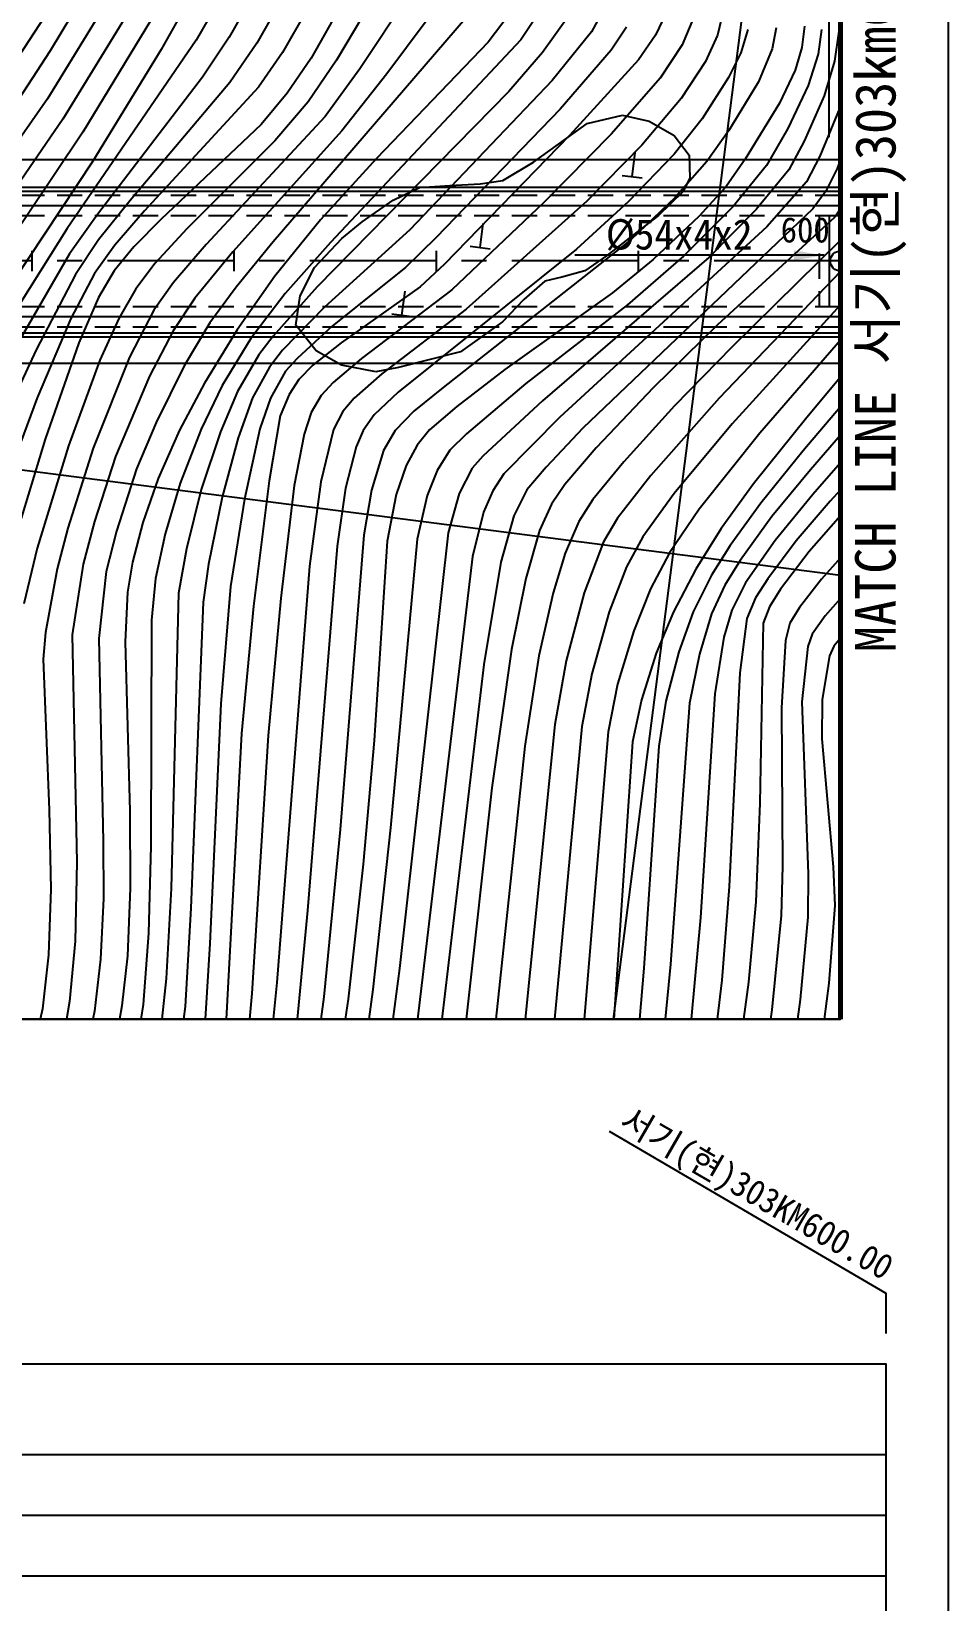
# Model space of a CAD drawing. Header units: millimetres. Extents: x 5094 to 5890, y 1103 to 1807.
# Drawn here: x 5799.2 to 5889.9, y 1338.4 to 1493.7 of the extents above; entities that cross this region are included whole.
import ezdxf
from ezdxf.enums import TextEntityAlignment as Align
from ezdxf.xclip import XClip

# ---------------------------------------------------------------- set-up
doc = ezdxf.new("R2010")
doc.units = ezdxf.units.MM
doc.header["$LTSCALE"] = 10
doc.header["$MEASUREMENT"] = 0
doc.header["$XCLIPFRAME"] = 2
for name, pattern in [('A-CENTR01', [2, 1.25, -0.25, 0.25, -0.25]), ('CENTER', [2, 1.25, -0.25, 0.25, -0.25]), ('HIDDEN', [0.375, 0.25, -0.125])]:
    doc.linetypes.add(name, pattern=pattern)
for name, color, linetype in [('TN-MACL', 6, 'A-CENTR01'), ('TT-TABL-LIN1', 4, 'Continuous'), ('TT-TABL-LIN2', 1, 'Continuous'), ('TZ-BASE', 253, 'Continuous'), ('TZ-CABL', 4, 'Continuous'), ('TZ-LEAL', 1, 'Continuous'), ('TZ-LEAT', 3, 'Continuous')]:
    doc.layers.add(name, color=color, linetype=linetype)
doc.layers.add('TX-PAPR', color=2, linetype='Continuous', plot=False)
doc.styles.add('HANA', font='GulimChe.ttf')
doc.styles.get("Standard").update_dxf_attribs({"font": 'GulimChe.ttf'})
doc.linetypes.add('ZIGZAG', pattern='A,0.0001,-0.2,[131,ltypeshp.shx,S=0.2,R=0,X=-0.2,Y=0],-0.4,[131,ltypeshp.shx,S=0.2,R=180,X=0.2,Y=0],-0.2', length=0.8001)
doc.dimstyles.get("Standard").update_dxf_attribs({"dimtxt": 0.18, "dimasz": 0.18, "dimexe": 0.18, "dimexo": 0.0625, "dimgap": 0.09, "dimtad": 0, "dimtih": 1, "dimtoh": 1, "dimdec": 4, "dimzin": 0, "dimdsep": 46, "dimtxsty": 'Standard', "dimcen": 0.09, "dimadec": 0, "dimazin": 0, "dimtfac": 1, "dimtdec": 4, "dimtofl": 0, "dimtmove": 0, "dimatfit": 3, "dimfxl": 0, "dimtolj": 1, "dimtzin": 0, "dimarcsym": 0})

# ---------------------------------------------------------------- blocks, each defined once
blk = doc.blocks.new('JD-GGKLGFKGFK34FGKL')
at = {"layer": 'TZ-BASE'}
for p, q in [((664.69, -175), (700, 99.79)), ((80, 48.6), (700, -31.07)), ((626.32, 28.25, 204), (621.83, 20.8, 204)), ((637.38, 29.08, 200), (632.81, 20.92, 200)), ((639.97, 28.31, 199), (636.28, 21.83, 199)), ((628.03, 26.58, 203), (621.55, 16.04, 203)), ((642.42, 27.21, 198), (639.52, 22.14, 198)), ((658.32, 27.85, 193), (652.44, 18.99, 193)), ((661.35, 26.87, 192), (655.14, 18.5, 192)), ((629.82, 25.04, 202), (623.06, 14.03, 202)), ((644.94, 26.26, 197), (642.26, 21.56, 197)), ((663.94, 25.16, 191), (643.87, 1.89, 191)), ((653.55, 25.56, 194), (650.16, 19.85, 194)), ((670.64, 25.24, 189), (668.38, 21.86, 189)), ((676.87, 25.4, 187), (675.36, 22.67, 187)), ((621.32, 24.24, 205), (615.86, 15.91, 205)), ((631.75, 23.76, 201), (625.04, 12.75, 201)), ((647.16, 24.7, 196), (644.79, 20.61, 196)), ((649.77, 23.86, 195), (647.64, 20.06, 195)), ((667.23, 24.38, 190), (665.14, 21.65, 190)), ((673.21, 24.35, 188), (670.54, 20.61, 188)), ((682.75, 24.53, 185), (681.72, 22.34, 185)), ((685.47, 24.05, 184), (684.35, 21.37, 184)), ((688.24, 23.97, 183), (687.84, 22.33, 183)), ((636.28, 21.83, 199), (623.5, 3.2, 199)), ((639.52, 22.14, 198), (636.89, 18.18, 198)), ((668.38, 21.86, 189), (649.54, 1.83, 189)), ((675.36, 22.67, 187), (671.49, 17.86, 187)), ((678.85, 23.13, 186), (677.33, 20.86, 186)), ((681.72, 22.34, 185), (680.01, 19.9, 185)), ((687.84, 22.33, 183), (686.64, 19.73, 183)), ((690.85, 22.9, 182), (690.13, 20.59, 182)), ((693.64, 23.06, 181), (693.23, 20.98, 181)), ((696.45, 23.21, 180), (696.19, 21.12, 180)), ((698.12, 22.91, 179), (697.78, 20.44, 179)), ((699.85, 22.74, 178), (699.41, 19.75, 178)), ((621.83, 20.8, 204), (617.83, 14.65, 204)), ((632.81, 20.92, 200), (626.04, 9.87, 200)), ((642.26, 21.56, 197), (639.6, 17.64, 197)), ((644.79, 20.61, 196), (642.43, 17.18, 196)), ((665.14, 21.65, 190), (654.09, 10.13, 190)), ((670.54, 20.61, 188), (667.2, 16.76, 188)), ((677.33, 20.86, 186), (672.27, 15.03, 186)), ((684.35, 21.37, 184), (682.17, 18.08, 184)), ((690.13, 20.59, 182), (688.94, 18.14, 182)), ((693.23, 20.98, 181), (691.88, 17.73, 181)), ((696.19, 21.12, 180), (695.51, 18.87, 180)), ((697.78, 20.44, 179), (696.8, 17.35, 179)), ((647.64, 20.06, 195), (645.28, 16.6, 195)), ((650.16, 19.85, 194), (647.34, 15.73, 194)), ((652.44, 18.99, 193), (649.01, 14.3, 193)), ((680.01, 19.9, 185), (673.19, 12.4, 185)), ((686.64, 19.73, 183), (684.24, 16.07, 183)), ((695.51, 18.87, 180), (693.97, 15.61, 180)), ((699.41, 19.75, 178), (698.39, 16.35, 178)), ((636.89, 18.18, 198), (626.49, 4.61, 198)), ((639.6, 17.64, 197), (629.73, 5.99, 197)), ((642.43, 17.18, 196), (631.16, 4.96, 196)), ((655.14, 18.5, 192), (650.68, 12.87, 192)), ((671.49, 17.86, 187), (657.4, 3.08, 187)), ((682.17, 18.08, 184), (677.34, 12.57, 184)), ((688.94, 18.14, 182), (686.33, 14.06, 182)), ((691.88, 17.73, 181), (688.97, 12.9, 181)), ((696.8, 17.35, 179), (694.78, 13.09, 179)), ((621.55, 16.04, 203), (608.01, -3.37, 203)), ((645.28, 16.6, 195), (642.7, 13.49, 195)), ((647.34, 15.73, 194), (644.04, 11.88, 194)), ((667.2, 16.76, 188), (648.22, -2.56, 188)), ((684.24, 16.07, 183), (680.34, 11.44, 183)), ((693.97, 15.61, 180), (690.58, 10.08, 180)), ((698.39, 16.35, 178), (696.42, 11.86, 178)), ((623.06, 14.03, 202), (609.87, -5.19, 202)), ((649.01, 14.3, 193), (637.26, 1.64, 193)), ((672.27, 15.03, 186), (660, 2.32, 186)), ((674.94, 13.61, 183.06), (678.43, 14.41, 183.06)), ((678.43, 14.41, 183.06), (681.07, 13.84, 183.06)), ((686.33, 14.06, 182), (683.55, 10.58, 182)), ((699.91, 15.09, 177), (697.97, 10.37, 177)), ((700, 15.4, 177), (699.91, 15.09, 177)), ((625.04, 12.75, 201), (611.93, -6.75, 201)), ((642.7, 13.49, 195), (632.79, 4.14, 195)), ((650.68, 12.87, 192), (639.89, 0.92, 192)), ((669.62, 9.76, 183.06), (674.94, 13.61, 183.06)), ((677.34, 12.57, 184), (670.63, 5.75, 184)), ((681.07, 13.84, 183.06), (683.55, 12.41, 183.06)), ((688.97, 12.9, 181), (686.78, 9.83, 181)), ((694.78, 13.09, 179), (692.67, 9.45, 179)), ((644.04, 11.88, 194), (635.34, 3.19, 194)), ((673.19, 12.4, 185), (660.82, -0.3, 185)), ((680.34, 11.44, 183), (674.91, 5.92, 183)), ((683.55, 12.41, 183.06), (685.04, 10.47, 183.06)), ((696.42, 11.86, 178), (694.89, 9.01, 178)), ((700, 10), (80, 10)), ((700, 10), (80, 10)), ((626.04, 9.87, 200), (613.51, -9, 200)), ((654.09, 10.13, 190), (648.56, 4.06, 190)), ((666.6, 7.96, 183.06), (669.62, 9.76, 183.06)), ((683.55, 10.58, 182), (679.04, 5.88, 182)), ((679.4, 8.34, 183.2), (679.7, 10.72, 183.2)), ((686.78, 9.83, 181), (683.64, 6.29, 181)), ((685.04, 10.47, 183.06), (685.11, 8.2, 183.06)), ((690.58, 10.08, 180), (688.69, 7.37, 180)), ((692.67, 9.45, 179), (689.39, 5.4, 179)), ((697.97, 10.37, 177), (696.65, 7.82, 177)), ((700, 10.03, 176), (699.66, 9.15, 176)), ((664.36, 7.62, 183.06), (666.6, 7.96, 183.06)), ((678.41, 8.46, 183.2), (680.39, 8.21, 183.2)), ((685.11, 8.2, 183.06), (684.42, 6.85, 183.06)), ((694.89, 9.01, 178), (691.66, 5.08, 178)), ((696.65, 7.82, 177), (692.71, 3.38, 177)), ((699.66, 9.15, 176), (698.56, 6.9, 176)), ((80, 7.3), (700, 7.29)), ((80, 6.9), (700, 6.89)), ((655.74, 6.02, 183.06), (658.37, 7.26, 183.06)), ((658.37, 7.26, 183.06), (661.35, 7.48, 183.06)), ((661.35, 7.48, 183.06), (664.36, 7.62, 183.06)), ((683.64, 6.29, 181), (679.31, 2.14, 181)), ((684.42, 6.85, 183.06), (681.99, 4.5, 183.06)), ((688.69, 7.37, 180), (686.03, 4.42, 180)), ((698.56, 6.9, 176), (697.26, 5.15, 176)), ((629.73, 5.99, 197), (626.6, 2.1, 197)), ((631.16, 4.96, 196), (628.21, 1.58, 196)), ((652.69, 3.86, 183.06), (655.74, 6.02, 183.06)), ((670.63, 5.75, 184), (661.55, -2.85, 184)), ((674.91, 5.92, 183), (662.97, -4.76, 183)), ((679.04, 5.88, 182), (673.88, 1.17, 182)), ((697.26, 5.15, 176), (674.52, -16.54, 176)), ((689.39, 5.4, 179), (684.46, 0.47, 179)), ((691.66, 5.08, 178), (686.99, 0.34, 178)), ((700, 5.16, 175), (699.41, 4.29, 175)), ((623.5, 3.2, 199), (617.1, -6.99, 199)), ((626.49, 4.61, 198), (623.72, 0.71, 198)), ((632.79, 4.14, 195), (630.09, 1.4, 195)), ((635.34, 3.19, 194), (632.21, -0.2, 194)), ((648.56, 4.06, 190), (644.05, -1.51, 190)), ((650.69, 2.21, 183.06), (652.69, 3.86, 183.06)), ((664.35, 1.33, 185.58), (664.66, 3.71, 185.58)), ((692.71, 3.38, 177), (672.25, -15.45, 177)), ((681.99, 4.5, 183.06), (679.86, 2.84, 183.06)), ((686.03, 4.42, 180), (681.48, 0.16, 180)), ((699.41, 4.29, 175), (687.83, -6.33, 175)), ((626.6, 2.1, 197), (624.32, -1.33, 197)), ((628.21, 1.58, 196), (626.21, -1.23, 196)), ((637.26, 1.64, 193), (634.01, -2.13, 193)), ((643.87, 1.89, 191), (640.22, -2.58, 191)), ((649.54, 1.83, 189), (645.08, -3.22, 189)), ((647.98, -0.66, 183.06), (650.69, 2.21, 183.06)), ((657.4, 3.08, 187), (648.95, -4.58, 187)), ((660, 2.32, 186), (656.96, -0.64, 186)), ((679.31, 2.14, 181), (660.69, -12.5, 181)), ((679.86, 2.84, 183.06), (676.87, 0.5, 183.06)), ((700, 2.06, 174), (689.24, -8.52, 174)), ((623.72, 0.71, 198), (618.33, -8.67, 198)), ((620, 1), (620, -1)), ((630.09, 1.4, 195), (628.15, -0.98, 195)), ((639.89, 0.92, 192), (636.13, -3.68, 192)), ((640, 1), (640, -1)), ((673.88, 1.17, 182), (656.24, -12.98, 182)), ((660, 1), (660, -1)), ((663.36, 1.46, 185.58), (665.35, 1.2, 185.58)), ((686.99, 0.34, 178), (670.54, -13.82, 178)), ((676.87, 0.5, 183.06), (674.72, -0.98, 183.06)), ((681.48, 0.16, 180), (677.45, -3.15, 180)), ((684.46, 0.47, 179), (678.94, -4.35, 179)), ((680, 1), (680, -1)), ((624.32, -1.33, 197), (620.42, -8.8, 197)), ((626.21, -1.23, 196), (623.88, -5.68, 196)), ((628.15, -0.98, 195), (626.59, -3.61, 195)), ((632.21, -0.2, 194), (630.28, -2.74, 194)), ((644.05, -1.51, 190), (640.33, -6.8, 190)), ((646.54, -3.45, 183.06), (647.98, -0.66, 183.06)), ((656.96, -0.64, 186), (649.76, -6.41, 186)), ((660.82, -0.3, 185), (658.42, -2.57, 185)), ((674.72, -0.98, 183.06), (672.44, -1.59, 183.06)), ((700, -1.03, 173), (688, -13.58, 173)), ((630.28, -2.74, 194), (628.6, -5.68, 194)), ((634.01, -2.13, 193), (632.09, -4.88, 193)), ((640.22, -2.58, 191), (637.63, -6.13, 191)), ((648.22, -2.56, 188), (643.88, -7.44, 188)), ((658.42, -2.57, 185), (650.6, -8.08, 185)), ((661.55, -2.85, 184), (652.63, -9.63, 184)), ((656.62, -5.37, 185.72), (656.93, -2.99, 185.72)), ((670.77, -1.98, 183.06), (668.67, -3.82, 183.06)), ((672.44, -1.59, 183.06), (670.77, -1.98, 183.06)), ((626.59, -3.61, 195), (624.65, -8.08, 195)), ((636.13, -3.68, 192), (633.99, -6.91, 192)), ((645.08, -3.22, 189), (641.66, -7.65, 189)), ((648.95, -4.58, 187), (644.82, -8.82, 187)), ((646.13, -6.36, 183.06), (646.54, -3.45, 183.06)), ((668.67, -3.82, 183.06), (666.57, -6.02, 183.06)), ((677.45, -3.15, 180), (666.81, -10.72, 180)), ((678.94, -4.35, 179), (668.89, -12.12, 179)), ((700, -4.33, 172), (689.3, -16.11, 172)), ((623.88, -5.68, 196), (620.52, -13.54, 196)), ((628.6, -5.68, 194), (626.75, -9.82, 194)), ((632.09, -4.88, 193), (629.67, -9.52, 193)), ((637.63, -6.13, 191), (635.09, -10.36, 191)), ((662.97, -4.76, 183), (654.63, -11.16, 183)), ((655.63, -5.24, 185.72), (657.61, -5.5, 185.72)), ((666.57, -6.02, 183.06), (662.4, -8.97, 183.06)), ((80, -7.1), (700, -7.11)), ((80, -7.5), (700, -7.51)), ((633.99, -6.91, 192), (631.64, -11.4, 192)), ((640.33, -6.8, 190), (637.09, -12.09, 190)), ((641.66, -7.65, 189), (638.85, -12.33, 189)), ((643.88, -7.44, 188), (642.46, -9.27, 188)), ((648.13, -8.88, 183.06), (646.13, -6.36, 183.06)), ((649.76, -6.41, 186), (646.27, -9.63, 186)), ((687.83, -6.33, 175), (681.49, -12.51, 175)), ((620.42, -8.8, 197), (617.68, -14.75, 197)), ((624.65, -8.08, 195), (621.34, -17.63, 195)), ((642.46, -9.27, 188), (640.36, -12.92, 188)), ((644.82, -8.82, 187), (643.51, -10.51, 187)), ((650.6, -8.08, 185), (647.81, -10.32, 185)), ((650.63, -10.3, 183.06), (648.13, -8.88, 183.06)), ((662.4, -8.97, 183.06), (656.28, -10.55, 183.06)), ((689.24, -8.52, 174), (683.59, -14.31, 174)), ((700, -7.82, 171), (692.03, -17.03, 171)), ((80, -10.1), (700, -10.11)), ((80, -10.1), (700, -10.11)), ((626.75, -9.82, 194), (623.63, -18.28, 194)), ((629.67, -9.52, 193), (626.07, -18.51, 193)), ((635.09, -10.36, 191), (632.32, -15.97, 191)), ((643.51, -10.51, 187), (641.85, -13.55, 187)), ((646.27, -9.63, 186), (645.11, -10.89, 186)), ((647.81, -10.32, 185), (646.41, -11.73, 185)), ((652.63, -9.63, 184), (649.81, -12.01, 184)), ((654.05, -10.96, 183.06), (650.63, -10.3, 183.06)), ((656.28, -10.55, 183.06), (654.05, -10.96, 183.06)), ((666.81, -10.72, 180), (662.04, -14.38, 180)), ((631.64, -11.4, 192), (628.29, -19.35, 192)), ((637.09, -12.09, 190), (634.62, -16.74, 190)), ((638.85, -12.33, 189), (636.76, -16.63, 189)), ((645.11, -10.89, 186), (643.61, -13.58, 186)), ((646.41, -11.73, 185), (645.45, -13.22, 185)), ((649.81, -12.01, 184), (648.64, -13.29, 184)), ((654.63, -11.16, 183), (651.89, -13.56, 183)), ((668.89, -12.12, 179), (663.01, -17.1, 179)), ((700, -11.49, 170), (696.66, -15.49, 170)), ((620.52, -13.54, 196), (618.55, -18.86, 196)), ((640.36, -12.92, 188), (638.66, -16.89, 188)), ((641.85, -13.55, 187), (640.43, -17.48, 187)), ((643.61, -13.58, 186), (642.57, -16.6, 186)), ((645.45, -13.22, 185), (644.58, -15.33, 185)), ((648.64, -13.29, 184), (647.65, -15, 184)), ((651.89, -13.56, 183), (650.77, -14.89, 183)), ((656.24, -12.98, 182), (653.86, -15.21, 182)), ((660.69, -12.5, 181), (657.81, -14.84, 181)), ((670.54, -13.82, 178), (664.61, -19.3, 178)), ((681.49, -12.51, 175), (675.84, -18.49, 175)), ((688, -13.58, 173), (681.25, -21.21, 173)), ((644.58, -15.33, 185), (643.48, -21.74, 185)), ((647.65, -15, 184), (646.95, -17.14, 184)), ((650.77, -14.89, 183), (649.85, -16.68, 183)), ((653.86, -15.21, 182), (652.78, -16.77, 182)), ((657.81, -14.84, 181), (655.95, -16.75, 181)), ((662.04, -14.38, 180), (659.34, -16.71, 180)), ((672.25, -15.45, 177), (666.71, -21.04, 177)), ((683.59, -14.31, 174), (678.56, -19.86, 174)), ((696.66, -15.49, 170), (691.39, -22.05, 170)), ((700, -14.41, 169), (696.29, -18.8, 169)), ((632.32, -15.97, 191), (630.36, -20.57, 191)), ((634.62, -16.74, 190), (632.52, -21.5, 190)), ((636.76, -16.63, 189), (634.69, -21.97, 189)), ((638.66, -16.89, 188), (636.75, -22.61, 188)), ((642.57, -16.6, 186), (641.03, -23.57, 186)), ((649.85, -16.68, 183), (648.6, -21.83, 183)), ((652.78, -16.77, 182), (652.08, -18.38, 182)), ((655.95, -16.75, 181), (654.79, -18.76, 181)), ((659.34, -16.71, 180), (658.13, -18.2, 180)), ((674.52, -16.54, 176), (670.9, -20.38, 176)), ((689.3, -16.11, 172), (683.55, -22.99, 172)), ((692.03, -17.03, 171), (686.02, -24.55, 171)), ((621.34, -17.63, 195), (617.95, -28.69, 195)), ((623.63, -18.28, 194), (620.53, -28.4, 194)), ((626.07, -18.51, 193), (623.57, -26.41, 193)), ((640.43, -17.48, 187), (638.82, -23.37, 187)), ((646.95, -17.14, 184), (645.97, -22.19, 184)), ((652.08, -18.38, 182), (651.05, -22.46, 182)), ((658.13, -18.2, 180), (657.03, -20.24, 180)), ((663.01, -17.1, 179), (661.36, -18.71, 179)), ((675.84, -18.49, 175), (672.73, -22.12, 175)), ((700, -17.23, 168), (697.05, -20.65, 168)), ((628.29, -19.35, 192), (626.21, -25.75, 192)), ((654.79, -18.76, 181), (653.6, -22.66, 181)), ((661.36, -18.71, 179), (660.09, -20.73, 179)), ((664.61, -19.3, 178), (663.56, -20.48, 178)), ((678.56, -19.86, 174), (675.52, -23.59, 174)), ((696.29, -18.8, 169), (692.11, -23.95, 169)), ((700, -19.97, 167), (697.26, -23.08, 167)), ((630.36, -20.57, 191), (628.37, -26.71, 191)), ((632.52, -21.5, 190), (631, -25.88, 190)), ((643.48, -21.74, 185), (641.93, -34.15, 185)), ((657.03, -20.24, 180), (656.06, -23.08, 180)), ((660.09, -20.73, 179), (659.11, -23.19, 179)), ((663.56, -20.48, 178), (662.28, -22.99, 178)), ((666.71, -21.04, 177), (665.61, -22.73, 177)), ((670.9, -20.38, 176), (668.98, -22.64, 176)), ((681.25, -21.21, 173), (677.96, -25.45, 173)), ((697.05, -20.65, 168), (693.22, -25.28, 168)), ((634.69, -21.97, 189), (633.19, -26.99, 189)), ((636.75, -22.61, 188), (635.31, -28.46, 188)), ((645.97, -22.19, 184), (644.63, -33.34, 184)), ((648.6, -21.83, 183), (647.48, -30.18, 183)), ((651.05, -22.46, 182), (650.2, -28.21, 182)), ((653.6, -22.66, 181), (652.84, -27.11, 181)), ((656.06, -23.08, 180), (655.16, -27.7, 180)), ((659.11, -23.19, 179), (658.14, -27.5, 179)), ((662.28, -22.99, 178), (661.18, -26.9, 178)), ((665.61, -22.73, 177), (664.7, -24.84, 177)), ((668.98, -22.64, 176), (667.69, -25.19, 176)), ((672.73, -22.12, 175), (671.41, -24.06, 175)), ((683.55, -22.99, 172), (680.44, -27.27, 172)), ((691.39, -22.05, 170), (688.21, -26.45, 170)), ((697.26, -23.08, 167), (693.54, -27.65, 167)), ((700, -22.65, 166), (698.99, -23.76, 166)), ((638.82, -23.37, 187), (637.5, -29.99, 187)), ((641.03, -23.57, 186), (639.67, -32.18, 186)), ((664.7, -24.84, 177), (663.6, -29.22, 177)), ((671.41, -24.06, 175), (670.23, -26.66, 175)), ((675.52, -23.59, 174), (674.12, -25.75, 174)), ((686.02, -24.55, 171), (683.08, -28.85, 171)), ((692.11, -23.95, 169), (689.09, -28.15, 169)), ((698.99, -23.76, 166), (695.62, -27.69, 166)), ((626.21, -25.75, 192), (625.07, -29.99, 192)), ((631, -25.88, 190), (629.97, -29.8, 190)), ((667.69, -25.19, 176), (666.39, -29.79, 176)), ((674.12, -25.75, 174), (672.78, -28.89, 174)), ((677.96, -25.45, 173), (676.56, -27.79, 173)), ((693.22, -25.28, 168), (690.09, -29.62, 168)), ((700, -25.22, 165), (696.9, -28.73, 165)), ((623.57, -26.41, 193), (622.5, -30.44, 193)), ((628.37, -26.71, 191), (627.37, -30.72, 191)), ((633.19, -26.99, 189), (632.23, -31.41, 189)), ((652.84, -27.11, 181), (650.5, -56.23, 181)), ((655.16, -27.7, 180), (653.86, -47.44, 180)), ((658.14, -27.5, 179), (655.49, -56.06, 179)), ((661.18, -26.9, 178), (656.37, -69.97, 178)), ((670.23, -26.66, 175), (668.88, -31.42, 175)), ((676.56, -27.79, 173), (674.64, -32.82, 173)), ((680.44, -27.27, 172), (678.82, -30.26, 172)), ((688.21, -26.45, 170), (685.68, -30.47, 170)), ((693.54, -27.65, 167), (690.61, -31.84, 167)), ((695.62, -27.69, 166), (692.83, -31.43, 166)), ((620.53, -28.4, 194), (619.22, -33.91, 194)), ((635.31, -28.46, 188), (634.53, -32.86, 188)), ((650.2, -28.21, 182), (647.27, -64.25, 182)), ((663.6, -29.22, 177), (657.62, -79.59, 177)), ((672.78, -28.89, 174), (671.57, -32.82, 174)), ((683.08, -28.85, 171), (681.22, -32.41, 171)), ((689.09, -28.15, 169), (687.25, -31.07, 169)), ((696.9, -28.73, 165), (694.08, -32.46, 165)), ((700, -29.37, 164), (698.13, -31.47, 164)), ((622.5, -30.44, 193), (621.36, -36.76, 193)), ((625.07, -29.99, 192), (624, -36.99, 192)), ((627.37, -30.72, 191), (626.62, -37.35, 191)), ((629.97, -29.8, 190), (629.47, -32.74, 190)), ((637.5, -29.99, 187), (636.95, -33.73, 187)), ((647.48, -30.18, 183), (644.23, -71.35, 183)), ((666.39, -29.79, 176), (664.71, -39.9, 176)), ((678.82, -30.26, 172), (677.12, -34.7, 172)), ((685.68, -30.47, 170), (683.47, -34.71, 170)), ((690.09, -29.62, 168), (688.56, -32.07, 168)), ((632.23, -31.41, 189), (631.83, -35.52, 189)), ((639.67, -32.18, 186), (638.71, -43.81, 186)), ((668.88, -31.42, 175), (667.47, -38.44, 175)), ((681.22, -32.41, 171), (679.56, -36.58, 171)), ((687.25, -31.07, 169), (685.44, -34.71, 169)), ((688.56, -32.07, 168), (687.23, -34.9, 168)), ((690.61, -31.84, 167), (689.24, -34.54, 167)), ((692.83, -31.43, 166), (691.61, -33.31, 166)), ((694.08, -32.46, 165), (692.98, -34.2, 165)), ((698.13, -31.47, 164), (695.95, -34.26, 164)), ((629.47, -32.74, 190), (629.24, -37.66, 190)), ((634.53, -32.86, 188), (633.78, -62.08, 188)), ((636.95, -33.73, 187), (635.75, -64.01, 187)), ((641.93, -34.15, 185), (640.74, -46.73, 185)), ((644.63, -33.34, 184), (643.38, -46.92, 184)), ((671.57, -32.82, 174), (670.17, -39.05, 174)), ((674.64, -32.82, 173), (672.87, -39.56, 173)), ((691.61, -33.31, 166), (690.74, -35.36, 166)), ((700, -33.38, 163), (698.5, -35.09, 163)), ((631.83, -35.52, 189), (631.79, -57.89, 189)), ((677.12, -34.7, 172), (675.39, -40.83, 172)), ((683.47, -34.71, 170), (681.76, -38.79, 170)), ((685.44, -34.71, 169), (684, -38.66, 169)), ((687.23, -34.9, 168), (686.04, -38.89, 168)), ((689.24, -34.54, 167), (688.46, -37.2, 167)), ((690.74, -35.36, 166), (690.06, -40.74, 166)), ((692.98, -34.2, 165), (692.36, -35.83, 165)), ((695.95, -34.26, 164), (694.99, -35.81, 164)), ((698.5, -35.09, 163), (697.19, -36.9, 163)), ((621.36, -36.76, 193), (621.12, -39.37, 193)), ((624, -36.99, 192), (624.47, -59.47, 192)), ((679.56, -36.58, 171), (677.95, -41.84, 171)), ((688.46, -37.2, 167), (687.57, -42.8, 167)), ((692.36, -35.83, 165), (692.01, -53.64, 165)), ((694.99, -35.81, 164), (694.57, -37.52, 164)), ((697.19, -36.9, 163), (696.76, -38.12, 163)), ((626.62, -37.35, 191), (627.08, -57.37, 191)), ((629.24, -37.66, 190), (629.69, -54.41, 190)), ((667.47, -38.44, 175), (665.5, -52.1, 175)), ((681.76, -38.79, 170), (680.31, -43.4, 170)), ((684, -38.66, 169), (682.74, -43.53, 169)), ((694.57, -37.52, 164), (694.17, -44.2, 164)), ((696.76, -38.12, 163), (696.18, -43.6, 163)), ((699.35, -38.1, 162), (698.91, -39.06, 162)), ((700, -37.29, 162), (699.35, -38.1, 162)), ((621.12, -39.37, 193), (621.73, -54.27, 193)), ((664.71, -39.9, 176), (659.38, -85.2, 176)), ((670.17, -39.05, 174), (668.79, -47.98, 174)), ((672.87, -39.56, 173), (671.76, -45.86, 173)), ((686.04, -38.89, 168), (685.08, -43.73, 168)), ((698.91, -39.06, 162), (698.2, -43.38, 162)), ((675.39, -40.83, 172), (674.42, -46.05, 172)), ((677.95, -41.84, 171), (677.02, -46.58, 171)), ((690.06, -40.74, 166), (689, -61.88, 166)), ((680.31, -43.4, 170), (679.44, -47.55, 170)), ((687.57, -42.8, 167), (686.17, -64.93, 167)), ((698.2, -43.38, 162), (698.16, -47.25, 162)), ((638.71, -43.81, 186), (637.61, -67.5, 186)), ((682.74, -43.53, 169), (682.03, -48, 169)), ((685.08, -43.73, 168), (683.18, -69.55, 168)), ((694.17, -44.2, 164), (694.26, -59.84, 164)), ((696.18, -43.6, 163), (696.79, -60.6, 163)), ((671.76, -45.86, 173), (668.5, -78.1, 173)), ((674.42, -46.05, 172), (671.44, -78.1, 172)), ((677.02, -46.58, 171), (674.51, -76.57, 171)), ((640.74, -46.73, 185), (639.23, -75.23, 185)), ((643.38, -46.92, 184), (641.76, -72.44, 184)), ((653.86, -47.44, 180), (652.8, -59.66, 180)), ((668.79, -47.98, 174), (665.39, -79.71, 174)), ((679.44, -47.55, 170), (677.41, -77.67, 170)), ((682.03, -48, 169), (680.54, -69.93, 169)), ((698.16, -47.25, 162), (699.27, -59.92, 162)), ((80, -52.23), (700, -131.9)), ((665.5, -52.1, 175), (661.3, -90.07, 175)), ((621.73, -54.27, 193), (621.88, -62.13, 193)), ((692.01, -53.64, 165), (691.62, -63.37, 165)), ((629.69, -54.41, 190), (629.75, -62.04, 190)), ((627.08, -57.37, 191), (627.09, -63.07, 191)), ((650.5, -56.23, 181), (648.89, -72.78, 181)), ((655.49, -56.06, 179), (653.74, -72.05, 179)), ((631.79, -57.89, 189), (631.56, -66.49, 189)), ((624.47, -59.47, 192), (624.31, -67.26, 192)), ((652.8, -59.66, 180), (651.3, -73, 180)), ((694.26, -59.84, 164), (694.14, -64.72, 164)), ((699.27, -59.92, 162), (699.44, -63.76, 162)), ((629.75, -62.04, 190), (629.46, -68.73, 190)), ((633.78, -62.08, 188), (633.31, -70.97, 188)), ((689, -61.88, 166), (688.26, -71.12, 166)), ((696.79, -60.6, 163), (696.77, -64.91, 163)), ((621.88, -62.13, 193), (621.64, -68.62, 193)), ((627.09, -63.07, 191), (626.8, -69.05, 191)), ((691.62, -63.37, 165), (690.92, -71.32, 165)), ((635.75, -64.01, 187), (635.16, -73.75, 187)), ((647.27, -64.25, 182), (646.21, -75.58, 182)), ((686.17, -64.93, 167), (684.97, -77.65, 167)), ((694.14, -64.72, 164), (693.22, -74.06, 164)), ((696.77, -64.91, 163), (696.02, -73.05, 163)), ((699.44, -63.76, 162), (698.86, -71.44, 162)), ((631.56, -66.49, 189), (631.02, -73.54, 189)), ((624.31, -67.26, 192), (623.74, -73.23, 192)), ((637.61, -67.5, 186), (637.12, -75.4, 186)), ((621.64, -68.62, 193), (621.05, -73.96, 193)), ((626.8, -69.05, 191), (626.2, -74.2, 191)), ((629.46, -68.73, 190), (628.92, -73.68, 190)), ((683.18, -69.55, 168), (682.25, -79.34, 168)), ((633.31, -70.97, 188), (632.63, -77.28, 188)), ((644.23, -71.35, 183), (643.53, -78.68, 183)), ((656.37, -69.97, 178), (654.37, -85.74, 178)), ((680.54, -69.93, 169), (679.72, -79.58, 169)), ((688.26, -71.12, 166), (687.13, -80.55, 166)), ((690.92, -71.32, 165), (689.56, -81.27, 165)), ((641.76, -72.44, 184), (641.19, -79.05, 184)), ((648.89, -72.78, 181), (647.58, -82.7, 181)), ((653.74, -72.05, 179), (651.91, -85.6, 179)), ((698.86, -71.44, 162), (697.53, -81.83, 162)), ((621.05, -73.96, 193), (620.18, -78.43, 193)), ((623.74, -73.23, 192), (622.95, -77.69, 192)), ((626.2, -74.2, 191), (625.3, -78.8, 191)), ((628.92, -73.68, 190), (628.09, -78.22, 190)), ((631.02, -73.54, 189), (630.32, -78.05, 189)), ((635.16, -73.75, 187), (634.6, -78.71, 187)), ((651.3, -73, 180), (649.6, -84.8, 180)), ((693.22, -74.06, 164), (691.42, -86.16, 164)), ((696.02, -73.05, 163), (694.38, -84.63, 163))]:
    blk.add_line(p, q, dxfattribs=at)
at = {"layer": 'TZ-BASE', "linetype": 'CENTER', "flags": 128}
blk.add_lwpolyline([(700, 0), (80, 0), (0, 0)], dxfattribs=at)
at = {"layer": 'TZ-BASE'}
blk.add_circle((700, 0), 1, dxfattribs=at)
at = {"layer": 'TZ-BASE', "style": 'HANA'}
blk.add_text('600', height=2.5, dxfattribs=at).set_placement((694.09, 1.83))
blk = doc.blocks.new('JD-경부고속하선표_190503')
at = {"layer": 'TT-TABL-LIN1'}
blk.add_lwpolyline([(2, 114), (785.58, 114), (785.58, 39), (2, 39)], close=True, dxfattribs=at)
at = {"layer": 'TT-TABL-LIN2'}
for points in [[(785.58, 105), (9.33, 105)], [(785.58, 99), (9.33, 99)], [(785.58, 93), (9.33, 93)]]:
    blk.add_lwpolyline(points, dxfattribs=at)
blk = doc.blocks.new('b')
at = {"layer": 'TZ-BASE', "flags": 128}
blk.add_lwpolyline([(784.19, 380.16), (784.19, 395.86), (770.74, 403.39)], dxfattribs=at)
at = {"layer": 'TZ-BASE'}
blk.add_text('Ø54x4x2', height=3, rotation=359.9482, dxfattribs=at).set_placement((769.34, 370.54), align=Align.MIDDLE)
blk.add_leader([(783.69, 368.47), (759.04, 368.47)], dimstyle='Standard', override={"dimtxt": 3, "dimasz": 3, "dimexe": 2, "dimexo": 3, "dimgap": 1, "dimtad": 0, "dimtih": 0, "dimcen": 1, "dimaunit": 1, "dimadec": 8, "dimtix": 1, "dimtofl": 1, "dimtmove": 2, "dimtvp": 2}, dxfattribs=at)

msp = doc.modelspace()

# ---------------------------------------------------------------- linework, layer by layer
at = {"layer": 'TN-MACL', "const_width": 0.5}
msp.add_lwpolyline([(5879.19, 1545.96), (5879.19, 1395.96)], dxfattribs=at)
at = {"layer": 'TX-PAPR'}
msp.add_lwpolyline([(5093.89, 1103.05), (5889.89, 1103.05), (5889.89, 1619.05), (5093.89, 1619.05)], close=True, dxfattribs=at)
msp.add_lwpolyline([(5179.19, 1545.96), (5879.19, 1545.96), (5879.19, 1395.96), (5179.19, 1395.96), (5179.19, 1545.96)], dxfattribs=at)
at = {"layer": 'TZ-CABL', "linetype": 'HIDDEN'}
for points in [[(5179.19, 1477.46), (5879.19, 1477.46)], [(5179.19, 1476.46), (5879.19, 1476.46)], [(5179.19, 1475.46), (5879.19, 1475.46)], [(5877.08, 1475.46), (5877.09, 1466.46)], [(5879.08, 1475.46), (5879.09, 1466.46)], [(5179.19, 1466.46), (5879.19, 1466.46)], [(5179.19, 1465.46), (5879.19, 1465.46)], [(5179.19, 1464.46), (5879.19, 1464.46)]]:
    msp.add_lwpolyline(points, dxfattribs=at)
at = {"layer": 'TZ-CABL', "linetype": 'ZIGZAG', "ltscale": 0.5}
for points in [[(5179.19, 1476.46), (5879.19, 1476.46)], [(5878.08, 1475.46), (5878.09, 1466.46)], [(5179.19, 1465.46), (5879.19, 1465.46)]]:
    msp.add_lwpolyline(points, dxfattribs=at)
at = {"layer": 'TZ-LEAL'}
msp.add_lwpolyline([(5856.3, 1384.9), (5883.68, 1368.87), (5883.68, 1364.87)], dxfattribs=at)

# ---------------------------------------------------------------- block references
at = {"layer": 'TT-TABL-LIN2'}
msp.add_blockref('JD-경부고속하선표_190503', (5098.11, 1247.87), dxfattribs=at)
at = {"layer": 'TZ-BASE'}
ref = msp.add_blockref('JD-GGKLGFKGFK34FGKL', (5179.19, 1470.96), dxfattribs=at)
XClip(ref).set_block_clipping_path([(-0.0000000001, -75.0000000028), (699.9999999997, 75)])
msp.add_blockref('b', (5093.89, 1103.05), dxfattribs=at)

# ---------------------------------------------------------------- texts
at = {"layer": 'TN-MACL'}
msp.add_text('MATCH LINE 서기(현)303㎞600.00', height=4, rotation=90, dxfattribs=at).set_placement((5882.64, 1470.96), align=Align.MIDDLE_CENTER)
at = {"layer": 'TZ-LEAT'}
msp.add_text('서기(현)303KM600.00', height=2.5, rotation=330, dxfattribs=at).set_placement((5870.29, 1377.7), align=Align.CENTER)

doc.saveas('drawing.dxf')
